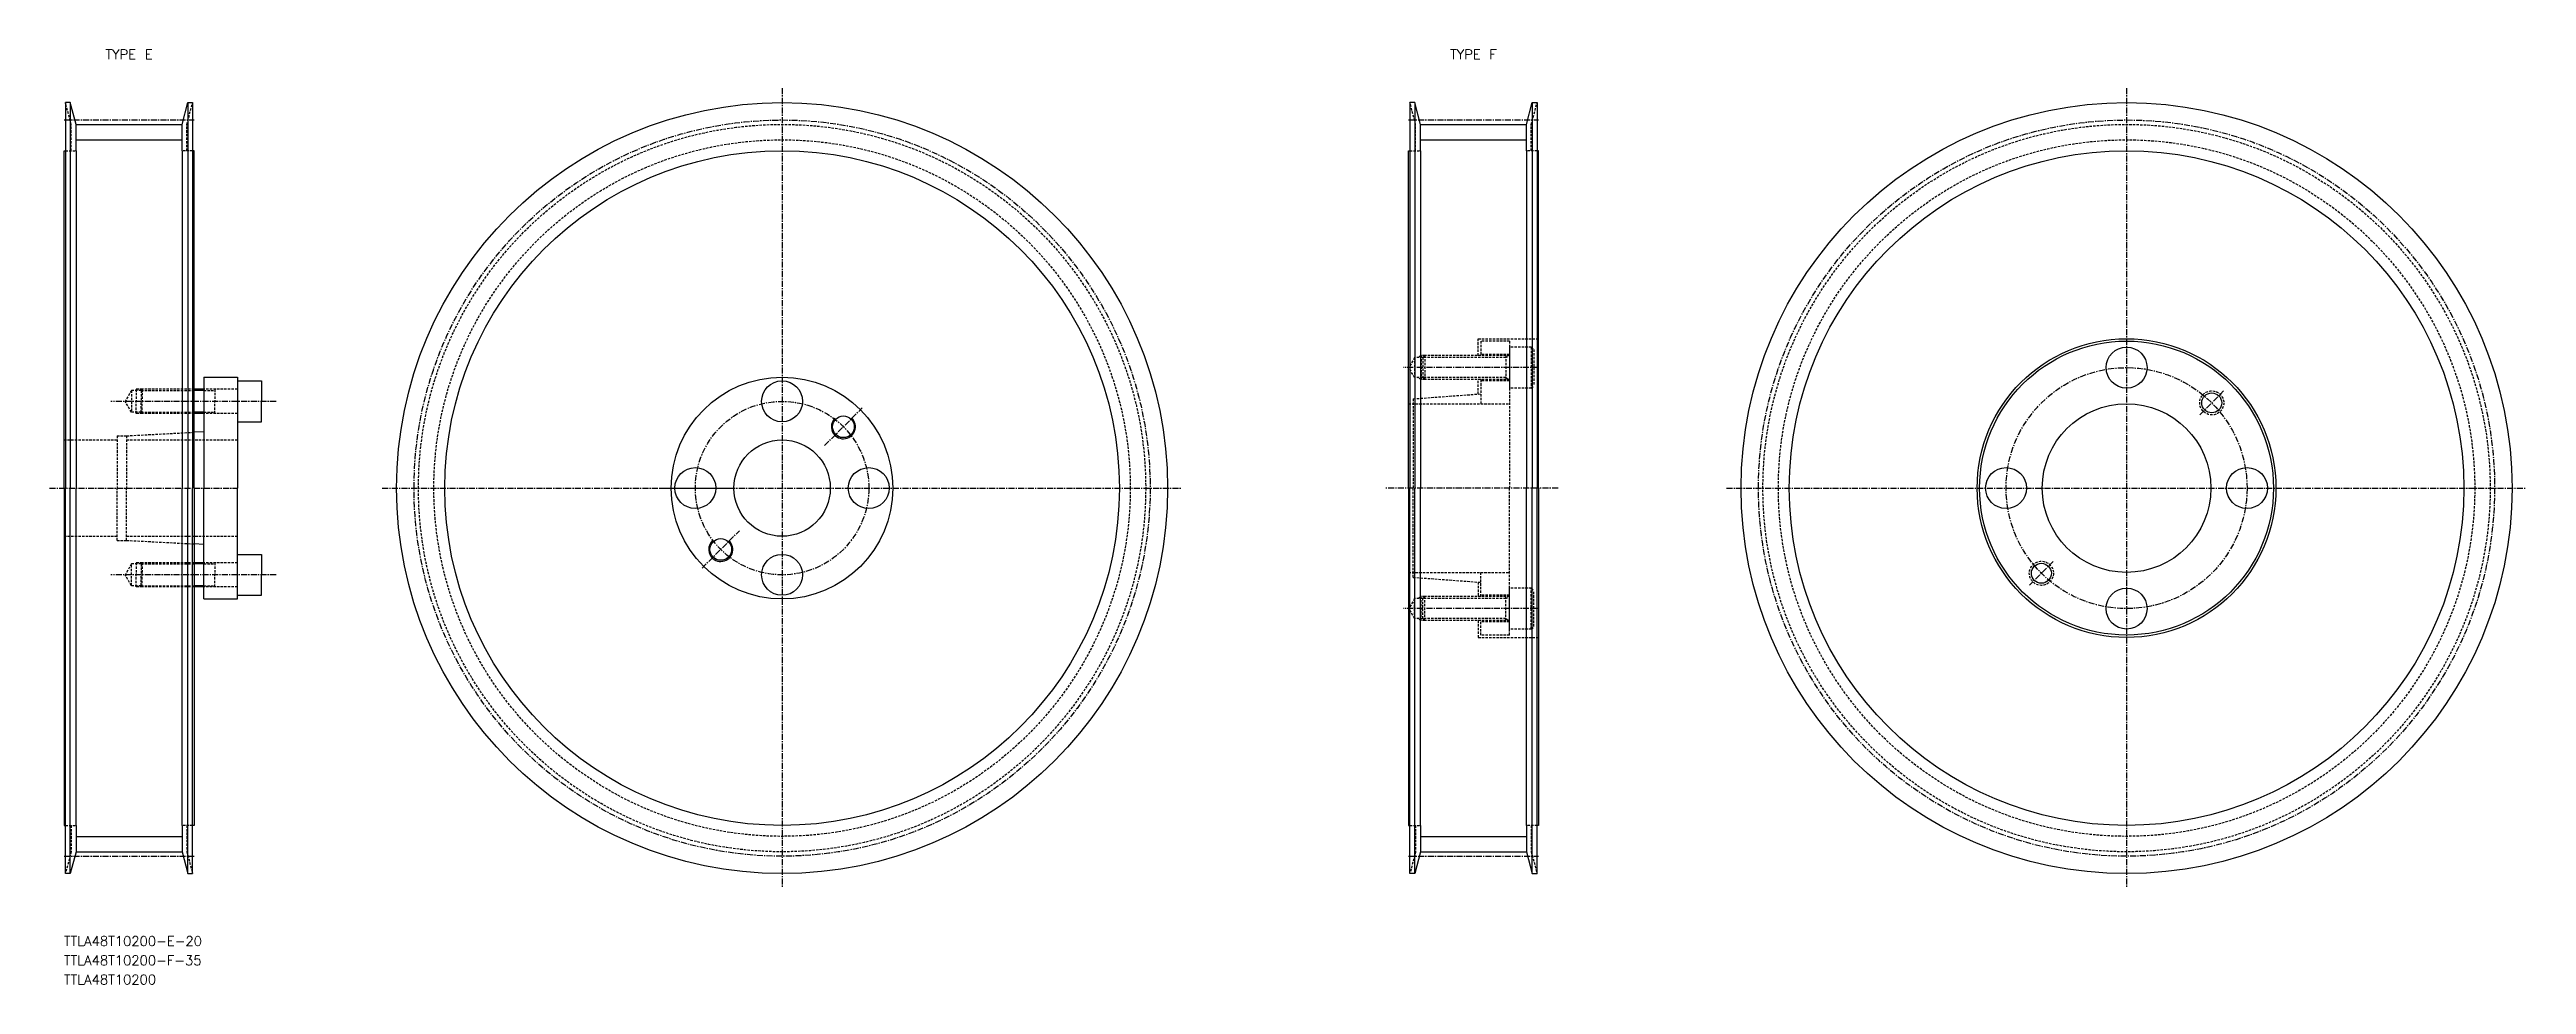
# Model space of a CAD drawing. Extents: x 9560 to 10074, y 28159 to 28353.
import ezdxf
from ezdxf.enums import TextEntityAlignment as Align

# ---------------------------------------------------------------- set-up
doc = ezdxf.new("R2010")
doc.units = 0
doc.linetypes.add('CENTER', pattern=[2, 1.25, -0.25, 0.25, -0.25])
doc.linetypes.add('DASHED', pattern=[0.75, 0.5, -0.25])
doc.layers.get('0').update_dxf_attribs({"linetype": 'CONTINUOUS'})
doc.layers.add('CENTER', color=1, linetype='CENTER')
doc.styles.add('MISUMI', font='txt.shx')

msp = doc.modelspace()

# ---------------------------------------------------------------- linework, layer by layer
at = {"color": 7, "linetype": 'CONTINUOUS'}
for p, q in [((9563.52, 28341.81), (9563.52, 28261.81)), ((9564.52, 28341.81), (9563.52, 28341.81)), ((9564.52, 28341.81), (9564.52, 28261.81)), ((9565.72, 28337.29), (9564.52, 28341.81)), ((9587.72, 28337.29), (9588.92, 28341.81)), ((9588.92, 28341.81), (9588.92, 28261.81)), ((9588.92, 28341.81), (9589.92, 28341.81)), ((9589.92, 28341.81), (9589.92, 28261.81)), ((9842.55, 28341.81), (9842.55, 28261.81)), ((9843.55, 28341.81), (9842.55, 28341.81)), ((9843.55, 28341.81), (9843.55, 28261.81)), ((9844.75, 28337.29), (9843.55, 28341.81)), ((9866.75, 28337.29), (9867.95, 28341.81)), ((9867.95, 28341.81), (9867.95, 28261.81)), ((9867.95, 28341.81), (9868.95, 28341.81)), ((9868.95, 28341.81), (9868.95, 28261.81)), ((9565.72, 28337.29), (9587.72, 28337.29)), ((9565.72, 28331.81), (9565.72, 28337.29)), ((9587.72, 28331.81), (9587.72, 28337.29)), ((9844.75, 28337.29), (9866.75, 28337.29)), ((9844.75, 28331.81), (9844.75, 28337.29)), ((9866.75, 28331.81), (9866.75, 28337.29)), ((9563.22, 28261.81), (9563.22, 28331.81)), ((9563.22, 28331.81), (9563.52, 28331.81)), ((9565.72, 28331.81), (9565.72, 28261.81)), ((9587.72, 28331.81), (9587.72, 28261.81)), ((9590.22, 28331.81), (9589.92, 28331.81)), ((9590.22, 28261.81), (9590.22, 28331.81)), ((9842.25, 28261.81), (9842.25, 28331.81)), ((9842.25, 28331.81), (9842.55, 28331.81)), ((9844.75, 28331.81), (9844.75, 28261.81)), ((9866.75, 28331.81), (9866.75, 28261.81)), ((9869.25, 28331.81), (9868.95, 28331.81)), ((9869.25, 28261.81), (9869.25, 28331.81)), ((9592.22, 28284.81), (9599.22, 28284.81)), ((9592.22, 28284.81), (9592.22, 28282.31)), ((9599.22, 28284.81), (9599.22, 28284.06)), ((9592.22, 28282.31), (9590.22, 28282.31)), ((9592.22, 28282.31), (9592.22, 28277.31)), ((9599.22, 28284.06), (9599.22, 28275.56)), ((9599.22, 28284.06), (9604.22, 28284.06)), ((9604.22, 28284.06), (9604.22, 28279.81)), ((9604.22, 28275.56), (9604.22, 28279.81)), ((9592.22, 28277.31), (9590.22, 28277.31)), ((9592.22, 28277.31), (9592.22, 28273.51)), ((9599.22, 28275.56), (9599.22, 28261.81)), ((9599.22, 28275.56), (9604.22, 28275.56)), ((9592.22, 28273.51), (9590.22, 28273.4)), ((9592.22, 28273.51), (9592.22, 28261.81)), ((9563.22, 28261.81), (9563.22, 28191.81)), ((9563.52, 28181.81), (9563.52, 28261.81)), ((9564.52, 28181.81), (9564.52, 28261.81)), ((9565.72, 28191.81), (9565.72, 28261.81)), ((9587.72, 28191.81), (9587.72, 28261.81)), ((9588.92, 28181.81), (9588.92, 28261.81)), ((9589.92, 28181.81), (9589.92, 28261.81)), ((9590.22, 28261.81), (9590.22, 28191.81)), ((9592.22, 28250.11), (9592.22, 28261.81)), ((9599.22, 28248.06), (9599.22, 28261.81)), ((9842.25, 28261.81), (9842.25, 28191.81)), ((9842.55, 28181.81), (9842.55, 28261.81)), ((9843.55, 28181.81), (9843.55, 28261.81)), ((9844.75, 28191.81), (9844.75, 28261.81)), ((9866.75, 28191.81), (9866.75, 28261.81)), ((9867.95, 28181.81), (9867.95, 28261.81)), ((9868.95, 28181.81), (9868.95, 28261.81)), ((9869.25, 28261.81), (9869.25, 28191.81)), ((9592.22, 28250.11), (9590.22, 28250.22)), ((9592.22, 28246.31), (9592.22, 28250.11)), ((9592.22, 28246.31), (9590.22, 28246.31)), ((9592.22, 28241.31), (9592.22, 28246.31)), ((9599.22, 28239.56), (9599.22, 28248.06)), ((9599.22, 28248.06), (9604.22, 28248.06)), ((9604.22, 28248.06), (9604.22, 28243.81)), ((9604.22, 28239.56), (9604.22, 28243.81)), ((9592.22, 28241.31), (9590.22, 28241.31)), ((9592.22, 28238.81), (9592.22, 28241.31)), ((9592.22, 28238.81), (9599.22, 28238.81)), ((9599.22, 28239.56), (9604.22, 28239.56)), ((9599.22, 28238.81), (9599.22, 28239.56)), ((9563.22, 28191.81), (9563.52, 28191.81)), ((9565.72, 28191.81), (9565.72, 28186.34)), ((9587.72, 28191.81), (9587.72, 28186.34)), ((9590.22, 28191.81), (9589.92, 28191.81)), ((9842.25, 28191.81), (9842.55, 28191.81)), ((9844.75, 28191.81), (9844.75, 28186.34)), ((9866.75, 28191.81), (9866.75, 28186.34)), ((9869.25, 28191.81), (9868.95, 28191.81)), ((9564.52, 28181.81), (9563.52, 28181.81)), ((9565.72, 28186.34), (9564.52, 28181.81)), ((9565.72, 28186.34), (9587.72, 28186.34)), ((9587.72, 28186.34), (9588.92, 28181.81)), ((9588.92, 28181.81), (9589.92, 28181.81)), ((9843.55, 28181.81), (9842.55, 28181.81)), ((9844.75, 28186.34), (9843.55, 28181.81)), ((9844.75, 28186.34), (9866.75, 28186.34)), ((9866.75, 28186.34), (9867.95, 28181.81)), ((9867.95, 28181.81), (9868.95, 28181.81))]:
    msp.add_line(p, q, dxfattribs=at)
at = {"color": 3, "linetype": 'DASHED'}
for p, q in [((9564.72, 28337.29), (9563.52, 28341.81)), ((9588.72, 28337.29), (9589.92, 28341.81)), ((9843.75, 28337.29), (9842.55, 28341.81)), ((9867.75, 28337.29), (9868.95, 28341.81)), ((9564.72, 28331.81), (9564.72, 28337.29)), ((9588.72, 28331.81), (9588.72, 28337.29)), ((9843.75, 28331.81), (9843.75, 28337.29)), ((9867.75, 28331.81), (9867.75, 28337.29)), ((9563.52, 28331.81), (9565.72, 28331.81)), ((9589.92, 28331.81), (9587.72, 28331.81)), ((9842.55, 28331.81), (9844.75, 28331.81)), ((9868.95, 28331.81), (9866.75, 28331.81)), ((9856.75, 28292.81), (9869.25, 28292.81)), ((9856.75, 28289.31), (9856.75, 28292.81)), ((9863.25, 28292.31), (9857.25, 28292.31)), ((9857.25, 28292.31), (9857.25, 28289.31)), ((9863.25, 28289.56), (9857.25, 28289.56)), ((9863.25, 28292.31), (9863.25, 28261.81)), ((9867.75, 28291.06), (9863.25, 28291.06)), ((9863.25, 28291.06), (9863.25, 28282.56)), ((9867.75, 28291.06), (9867.75, 28282.56)), ((9867.75, 28291.06), (9868.25, 28290.56)), ((9868.25, 28290.56), (9868.25, 28283.06)), ((9843.53, 28288.88), (9842.34, 28286.81)), ((9843.53, 28284.74), (9842.34, 28286.81)), ((9845.25, 28288.88), (9843.53, 28288.88)), ((9843.53, 28288.88), (9843.53, 28284.74)), ((9845.25, 28284.74), (9843.53, 28284.74)), ((9844.89, 28289.31), (9844.14, 28288.88)), ((9844.89, 28284.31), (9844.14, 28284.74)), ((9845.68, 28289.31), (9844.89, 28289.31)), ((9844.89, 28289.31), (9844.89, 28284.31)), ((9845.68, 28284.31), (9844.89, 28284.31)), ((9845.68, 28289.31), (9845.25, 28288.88)), ((9862.45, 28288.88), (9845.25, 28288.88)), ((9845.25, 28288.88), (9845.25, 28284.74)), ((9862.45, 28284.74), (9845.25, 28284.74)), ((9845.68, 28284.31), (9845.25, 28284.74)), ((9863.25, 28289.31), (9845.68, 28289.31)), ((9845.68, 28289.31), (9845.68, 28284.31)), ((9863.25, 28284.31), (9845.68, 28284.31)), ((9856.75, 28281.32), (9856.75, 28284.31)), ((9857.25, 28284.31), (9857.25, 28279.31)), ((9862.45, 28289.31), (9862.45, 28284.31)), ((9862.45, 28288.88), (9863.2, 28289.31)), ((9862.45, 28284.74), (9863.2, 28284.31)), ((9577.22, 28282.06), (9575.92, 28279.81)), ((9577.22, 28277.56), (9575.92, 28279.81)), ((9577.22, 28282.06), (9577.22, 28277.56)), ((9579.22, 28282.06), (9577.22, 28282.06)), ((9578.22, 28282.31), (9578.22, 28279.81)), ((9579.47, 28282.31), (9578.22, 28282.31)), ((9578.22, 28277.31), (9578.22, 28279.81)), ((9579.47, 28282.31), (9579.22, 28282.06)), ((9579.22, 28282.06), (9590.22, 28282.06)), ((9579.22, 28282.06), (9579.22, 28279.81)), ((9579.22, 28277.56), (9579.22, 28279.81)), ((9590.22, 28282.31), (9579.47, 28282.31)), ((9579.47, 28282.31), (9579.47, 28279.81)), ((9579.47, 28277.31), (9579.47, 28279.81)), ((9599.22, 28282.31), (9592.22, 28282.31)), ((9592.22, 28282.06), (9594.55, 28282.06)), ((9594.55, 28282.31), (9594.55, 28279.81)), ((9594.55, 28277.31), (9594.55, 28279.81)), ((9842.25, 28279.31), (9863.25, 28279.31)), ((9843.25, 28280.34), (9857.25, 28281.36)), ((9843.25, 28280.34), (9843.25, 28261.81)), ((9863.25, 28284.06), (9857.25, 28284.06)), ((9867.75, 28282.56), (9863.25, 28282.56)), ((9867.75, 28282.56), (9868.25, 28283.06)), ((9579.22, 28277.56), (9577.22, 28277.56)), ((9579.47, 28277.31), (9578.22, 28277.31)), ((9579.22, 28277.56), (9590.22, 28277.56)), ((9579.47, 28277.31), (9579.22, 28277.56)), ((9590.22, 28277.31), (9579.47, 28277.31)), ((9592.22, 28277.56), (9594.55, 28277.56)), ((9599.22, 28277.31), (9592.22, 28277.31)), ((9563.22, 28271.81), (9574.22, 28271.81)), ((9574.22, 28272.66), (9574.22, 28261.81)), ((9574.22, 28272.66), (9576.22, 28272.66)), ((9576.22, 28272.66), (9590.22, 28273.4)), ((9576.22, 28272.66), (9576.22, 28261.81)), ((9576.22, 28271.81), (9599.22, 28271.81)), ((9574.22, 28250.96), (9574.22, 28261.81)), ((9576.22, 28250.96), (9576.22, 28261.81)), ((9843.25, 28243.29), (9843.25, 28261.81)), ((9863.25, 28231.31), (9863.25, 28261.81)), ((9563.22, 28251.81), (9574.22, 28251.81)), ((9574.22, 28250.96), (9576.22, 28250.96)), ((9576.22, 28251.81), (9599.22, 28251.81)), ((9576.22, 28250.96), (9590.22, 28250.22)), ((9577.22, 28246.06), (9575.92, 28243.81)), ((9577.22, 28241.56), (9575.92, 28243.81)), ((9579.22, 28246.06), (9577.22, 28246.06)), ((9577.22, 28241.56), (9577.22, 28246.06)), ((9579.47, 28246.31), (9578.22, 28246.31)), ((9578.22, 28246.31), (9578.22, 28243.81)), ((9578.22, 28241.31), (9578.22, 28243.81)), ((9579.47, 28246.31), (9579.22, 28246.06)), ((9579.22, 28246.06), (9590.22, 28246.06)), ((9579.22, 28246.06), (9579.22, 28243.81)), ((9579.22, 28241.56), (9579.22, 28243.81)), ((9590.22, 28246.31), (9579.47, 28246.31)), ((9579.47, 28246.31), (9579.47, 28243.81)), ((9579.47, 28241.31), (9579.47, 28243.81)), ((9599.22, 28246.31), (9592.22, 28246.31)), ((9592.22, 28246.06), (9594.55, 28246.06)), ((9594.55, 28246.31), (9594.55, 28243.81)), ((9594.55, 28241.31), (9594.55, 28243.81)), ((9842.25, 28244.31), (9863.25, 28244.31)), ((9843.25, 28243.29), (9857.25, 28242.26)), ((9857.25, 28239.31), (9857.25, 28244.31)), ((9579.22, 28241.56), (9577.22, 28241.56)), ((9579.47, 28241.31), (9578.22, 28241.31)), ((9579.22, 28241.56), (9590.22, 28241.56)), ((9579.47, 28241.31), (9579.22, 28241.56)), ((9590.22, 28241.31), (9579.47, 28241.31)), ((9592.22, 28241.56), (9594.55, 28241.56)), ((9599.22, 28241.31), (9592.22, 28241.31)), ((9843.53, 28238.88), (9842.34, 28236.81)), ((9843.53, 28234.74), (9843.53, 28238.88)), ((9845.25, 28238.88), (9843.53, 28238.88)), ((9844.89, 28239.31), (9844.14, 28238.88)), ((9845.68, 28239.31), (9844.89, 28239.31)), ((9844.89, 28234.31), (9844.89, 28239.31)), ((9845.68, 28239.31), (9845.25, 28238.88)), ((9862.45, 28238.88), (9845.25, 28238.88)), ((9845.25, 28234.74), (9845.25, 28238.88)), ((9863.25, 28239.31), (9845.68, 28239.31)), ((9845.68, 28234.31), (9845.68, 28239.31)), ((9856.75, 28242.3), (9856.75, 28239.31)), ((9863.25, 28239.56), (9857.25, 28239.56)), ((9862.45, 28234.31), (9862.45, 28239.31)), ((9862.45, 28238.88), (9863.2, 28239.31)), ((9867.75, 28241.06), (9863.25, 28241.06)), ((9863.25, 28232.56), (9863.25, 28241.06)), ((9867.75, 28232.56), (9867.75, 28241.06)), ((9867.75, 28241.06), (9868.25, 28240.56)), ((9868.25, 28233.06), (9868.25, 28240.56)), ((9843.53, 28234.74), (9842.34, 28236.81)), ((9845.25, 28234.74), (9843.53, 28234.74)), ((9844.89, 28234.31), (9844.14, 28234.74)), ((9845.68, 28234.31), (9844.89, 28234.31)), ((9862.45, 28234.74), (9845.25, 28234.74)), ((9845.68, 28234.31), (9845.25, 28234.74)), ((9863.25, 28234.31), (9845.68, 28234.31)), ((9856.75, 28234.31), (9856.75, 28230.81)), ((9857.25, 28231.31), (9857.25, 28234.31)), ((9863.25, 28234.06), (9857.25, 28234.06)), ((9862.45, 28234.74), (9863.2, 28234.31)), ((9867.75, 28232.56), (9868.25, 28233.06)), ((9856.75, 28230.81), (9869.25, 28230.81)), ((9863.25, 28231.31), (9857.25, 28231.31)), ((9867.75, 28232.56), (9863.25, 28232.56)), ((9563.52, 28191.81), (9565.72, 28191.81)), ((9564.72, 28191.81), (9564.72, 28186.34)), ((9589.92, 28191.81), (9587.72, 28191.81)), ((9588.72, 28191.81), (9588.72, 28186.34)), ((9842.55, 28191.81), (9844.75, 28191.81)), ((9843.75, 28191.81), (9843.75, 28186.34)), ((9868.95, 28191.81), (9866.75, 28191.81)), ((9867.75, 28191.81), (9867.75, 28186.34)), ((9564.72, 28186.34), (9563.52, 28181.81)), ((9588.72, 28186.34), (9589.92, 28181.81)), ((9843.75, 28186.34), (9842.55, 28181.81)), ((9867.75, 28186.34), (9868.95, 28181.81))]:
    msp.add_line(p, q, dxfattribs=at)
at = {"color": 3, "linetype": 'CONTINUOUS'}
for p, q in [((9565.72, 28334.09), (9587.72, 28334.09)), ((9844.75, 28334.09), (9866.75, 28334.09)), ((9565.72, 28189.54), (9587.72, 28189.54)), ((9844.75, 28189.54), (9866.75, 28189.54))]:
    msp.add_line(p, q, dxfattribs=at)
at = {"color": 3}
for p, q in [((9592.22, 28282.06), (9590.22, 28282.06)), ((9592.22, 28277.56), (9590.22, 28277.56)), ((9592.22, 28246.06), (9590.22, 28246.06)), ((9592.22, 28241.56), (9590.22, 28241.56))]:
    msp.add_line(p, q, dxfattribs=at)
at = {"color": 7, "linetype": 'CONTINUOUS'}
for centre, radius in [((9712.25, 28261.81), 80), ((9991.29, 28261.81), 80), ((9712.25, 28261.81), 70), ((9991.29, 28261.81), 70), ((9991.29, 28261.81), 31), ((9991.29, 28261.81), 30.5), ((9991.29, 28286.81), 4.25), ((9712.25, 28261.81), 23), ((9712.25, 28261.81), 23), ((9712.25, 28279.81), 4.25), ((9991.29, 28261.81), 17.5), ((10008.97, 28279.49), 2.07), ((9724.98, 28274.54), 2.25), ((9712.25, 28261.81), 10), ((9694.25, 28261.81), 4.25), ((9730.25, 28261.81), 4.25), ((9966.29, 28261.81), 4.25), ((10016.29, 28261.81), 4.25), ((9699.53, 28249.08), 2.25), ((9712.25, 28243.81), 4.25), ((9973.61, 28244.13), 2.07), ((9991.29, 28236.81), 4.25)]:
    msp.add_circle(centre, radius, dxfattribs=at)
at = {"color": 3, "linetype": 'DASHED'}
for centre, radius in [((9712.25, 28261.81), 75.47), ((9991.29, 28261.81), 75.47), ((9712.25, 28261.81), 72.27), ((9991.29, 28261.81), 72.27), ((10008.97, 28279.49), 2.5), ((9973.61, 28244.13), 2.5)]:
    msp.add_circle(centre, radius, dxfattribs=at)
at = {"color": 3, "linetype": 'CONTINUOUS'}
for centre in [(9724.98, 28274.54), (9699.53, 28249.08)]:
    msp.add_arc(centre, 2.5, 135, 47, dxfattribs=at)
at = {"layer": 'CENTER', "color": 1, "linetype": 'CENTER'}
for p, q in [((9712.25, 28344.81), (9712.25, 28178.81)), ((9991.29, 28344.81), (9991.29, 28178.81)), ((9563.22, 28338.21), (9590.22, 28338.21)), ((9842.25, 28338.21), (9869.25, 28338.21)), ((9869.25, 28286.81), (9841.19, 28286.81)), ((9607.22, 28279.81), (9572.92, 28279.81)), ((10006.49, 28277.01), (10011.44, 28281.96)), ((9721.09, 28270.65), (9728.87, 28278.43)), ((9560.22, 28261.81), (9599.22, 28261.81)), ((9629.25, 28261.81), (9795.25, 28261.81)), ((9687, 28261.81), (9701.5, 28261.81)), ((9873.3, 28261.81), (9837.33, 28261.81)), ((9908.29, 28261.81), (10074.29, 28261.81)), ((9695.64, 28245.19), (9703.41, 28252.97)), ((9607.22, 28243.81), (9572.92, 28243.81)), ((9976.09, 28246.61), (9971.14, 28241.66)), ((9869.25, 28236.81), (9841.19, 28236.81)), ((9563.22, 28185.42), (9590.22, 28185.42)), ((9842.25, 28185.42), (9869.25, 28185.42))]:
    msp.add_line(p, q, dxfattribs=at)
for centre, radius in [((9712.25, 28261.81), 76.39), ((9991.29, 28261.81), 76.39), ((9991.29, 28261.81), 25), ((9712.25, 28261.81), 18)]:
    msp.add_circle(centre, radius, dxfattribs=at)

# ---------------------------------------------------------------- texts
at = {"color": 7, "linetype": 'CONTINUOUS', "style": 'MISUMI'}
for s, p in [('TYPE E', (9576.72, 28351.81)), ('TYPE F', (9855.75, 28351.81))]:
    msp.add_text(s, height=2, dxfattribs=at).set_placement(p, align=Align.MIDDLE_CENTER)
for s, p in [('TTLA48T10200-E-20', (9563.22, 28166.81)), ('TTLA48T10200-F-35', (9563.22, 28162.81)), ('TTLA48T10200', (9563.22, 28158.81))]:
    msp.add_text(s, height=2, dxfattribs=at).set_placement(p)

doc.saveas('drawing.dxf')
